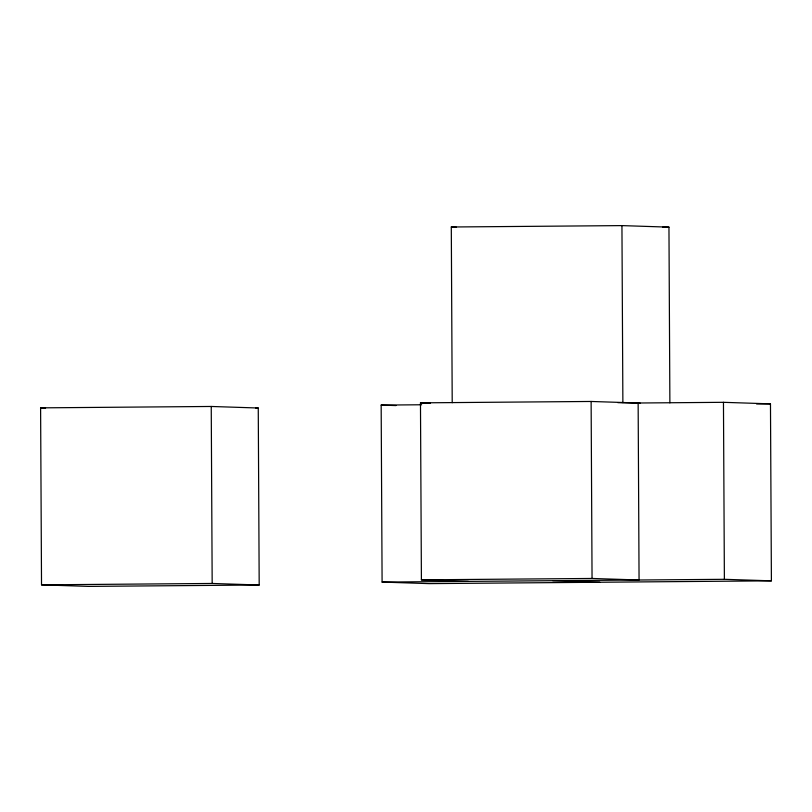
<?xml version="1.0" encoding="UTF-8"?>
<svg xmlns="http://www.w3.org/2000/svg" width="812" height="812" viewBox="0 0 812 812"><rect width="100%" height="100%" fill="white"/><g stroke="black" fill="none" stroke-linecap="round" stroke-linejoin="round"><path stroke-width="1.22" d="M452.213 402.722L451.299 226.995L621.941 225.604L668.956 227.147L669.88 402.874M662.633 227.198L668.956 227.147M420.474 402.853L591.126 401.463L638.141 403.006L639.064 580.001L592.049 578.459L421.408 579.849L420.474 402.853L430.37 403.178M617.81 402.64L640.191 403.168M40.6 407.857L211.242 406.467L258.257 408.01L259.19 585.005L88.538 586.396L41.524 584.853L40.6 407.857L45.553 408.02M599.753 582.245L429.112 583.625L382.097 582.082L381.163 405.097L421.621 404.762M635.603 403.026L723.462 402.316L770.476 403.858L771.4 580.844L600.758 582.234L552.739 580.702M255.729 408.03L258.257 408.01M756.571 403.97L770.476 403.858M41.524 584.853L212.176 583.463L259.19 585.005M382.097 582.082L724.385 579.311L771.4 580.844M451.299 226.995L456.242 227.157M381.163 405.097L396.012 405.574M421.408 579.849L468.412 581.382M723.462 402.316L724.385 579.311M621.941 225.604L622.875 402.6M591.126 401.463L592.049 578.459M211.242 406.467L212.176 583.463"/></g></svg>
